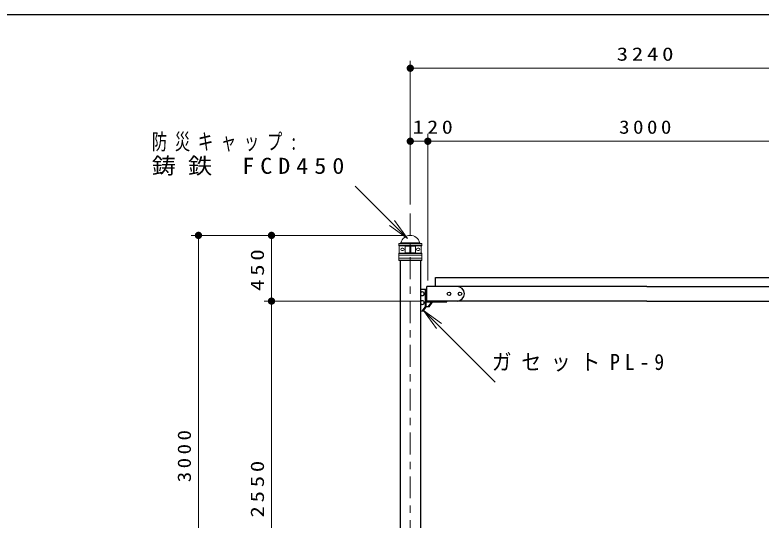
# Model space of a CAD drawing. Units: millimetres on the paper, scale 1:50. Extents: x -365 to 12, y -40 to 257.
# Drawn here: x -171 to -68.9, y 187.8 to 257 of the extents above; entities that cross this region are included whole.
import ezdxf

# ---------------------------------------------------------------- set-up
doc = ezdxf.new("R2010")
doc.units = ezdxf.units.MM
doc.linetypes.add('USER2', pattern=[6, 3, -1, 1, -1])
doc.layers.add('1_50', color=7, linetype='Continuous', lineweight=25)
doc.layers.add('99', color=7, linetype='Continuous', lineweight=13)
doc.styles.add('ＭＳ ゴシック', font='')
doc.styles.get('ＭＳ ゴシック').set_extended_font_data('MS Gothic')

# ---------------------------------------------------------------- blocks, each defined once
blk = doc.blocks.new('filled_dot')
at = {"color": 0, "linetype": 'Continuous', "lineweight": -2, "const_width": 1.25}
blk.add_lwpolyline([(-0.625, 0, 1), (0.625, 0, 1)], format="xyb", close=True, dxfattribs=at)
blk = doc.blocks.new('open_arrow')
at = {"color": 0, "linetype": 'Continuous', "lineweight": -2}
blk.add_lwpolyline([(7.5, 1.25), (0, 0), (7.5, -1.25)], dxfattribs=at)

msp = doc.modelspace()

# ---------------------------------------------------------------- linework, layer by layer
at = {"layer": '1_50', "lineweight": 13}
for p, q in [((-116.907, 231.028), (-116.907, 250.697)), ((-116.907, 249.697), (-52.107, 249.697)), ((-114.507, 220.606), (-114.507, 240.697)), ((-116.907, 239.697), (-110.463, 239.697)), ((-114.507, 239.697), (-54.507, 239.697)), ((-117.29, 226.372), (-124.474, 233.557)), ((-117.907, 226.804), (-146.907, 226.804)), ((-145.907, 166.804), (-145.907, 226.804)), ((-135.907, 217.804), (-135.907, 226.804)), ((-118.305, 225.686), (-118.187, 225.804)), ((-118.187, 225.804), (-115.627, 225.804)), ((-115.509, 225.686), (-115.627, 225.804)), ((-118.487, 225.666), (-118.467, 225.686)), ((-118.487, 225.666), (-118.487, 225.406)), ((-118.487, 225.666), (-115.327, 225.666)), ((-118.487, 225.406), (-115.327, 225.406)), ((-118.487, 225.406), (-118.467, 225.386)), ((-118.467, 225.686), (-115.347, 225.686)), ((-118.467, 225.386), (-117.645, 225.35)), ((-118.467, 225.386), (-115.347, 225.386)), ((-118.407, 225.382), (-118.407, 224.39)), ((-118.057, 225.036), (-117.917, 225.036)), ((-118.057, 224.736), (-117.917, 224.736)), ((-117.607, 225.348), (-116.977, 225.348)), ((-117.607, 225.31), (-117.607, 224.461)), ((-116.977, 225.346), (-116.977, 224.426)), ((-116.207, 225.348), (-116.837, 225.348)), ((-116.837, 225.346), (-116.837, 224.426)), ((-116.207, 225.31), (-116.207, 224.461)), ((-115.347, 225.386), (-116.168, 225.35)), ((-115.757, 225.036), (-115.897, 225.036)), ((-115.757, 224.736), (-115.897, 224.736)), ((-115.407, 225.382), (-115.407, 224.39)), ((-115.347, 225.686), (-115.327, 225.666)), ((-115.347, 225.386), (-115.327, 225.406)), ((-115.327, 225.666), (-115.327, 225.406)), ((-118.447, 224.386), (-118.487, 224.346)), ((-118.487, 224.346), (-115.327, 224.346)), ((-118.487, 224.346), (-118.487, 224.106)), ((-118.487, 224.106), (-115.327, 224.106)), ((-118.487, 224.106), (-118.467, 224.086)), ((-118.467, 224.086), (-115.347, 224.086)), ((-118.467, 224.086), (-118.467, 223.686)), ((-118.447, 224.386), (-117.645, 224.421)), ((-118.447, 224.386), (-115.367, 224.386)), ((-117.607, 224.422), (-116.977, 224.422)), ((-116.207, 224.422), (-116.837, 224.422)), ((-115.367, 224.386), (-116.168, 224.421)), ((-115.367, 224.386), (-115.327, 224.346)), ((-115.327, 224.106), (-115.347, 224.086)), ((-115.347, 224.086), (-115.347, 223.686)), ((-115.327, 224.346), (-115.327, 224.106)), ((-118.467, 223.686), (-118.487, 223.666)), ((-118.487, 223.666), (-115.327, 223.666)), ((-118.487, 223.666), (-118.487, 223.426)), ((-118.487, 223.426), (-115.327, 223.426)), ((-118.487, 223.426), (-118.447, 223.386)), ((-118.467, 223.686), (-115.347, 223.686)), ((-118.447, 223.386), (-115.367, 223.386)), ((-115.327, 223.426), (-115.367, 223.386)), ((-115.347, 223.686), (-115.327, 223.666)), ((-115.327, 223.666), (-115.327, 223.426)), ((-115.427, 217.804), (-136.907, 217.804)), ((-135.907, 166.804), (-135.907, 217.804)), ((-115.136, 216.404), (-115.509, 216.404)), ((-115.101, 216.51), (-105.3, 206.709))]:
    msp.add_line(p, q, dxfattribs=at)
at = {"layer": '1_50', "linetype": 'USER2', "lineweight": 13}
msp.add_line((-116.907, 166.804), (-116.907, 230.028), dxfattribs=at)
at = {"layer": '1_50', "color": 3}
for p, q in [((-118.305, 223.386), (-118.305, 166.804)), ((-115.509, 223.386), (-115.509, 166.804)), ((-113.447, 221.034), (-55.567, 221.034)), ((-113.447, 219.804), (-113.447, 221.034)), ((-110.507, 219.804), (-114.626, 219.804)), ((-114.626, 217.684), (-114.626, 219.804)), ((-84.507, 219.804), (-110.507, 219.804)), ((-84.507, 219.804), (-58.507, 219.804)), ((-114.626, 219.404), (-115.509, 219.404)), ((-114.839, 217.004), (-114.839, 219.404)), ((-114.712, 217.004), (-114.712, 219.404)), ((-110.507, 217.804), (-114.626, 217.804)), ((-114.626, 217.684), (-111.907, 217.684)), ((-114.443, 217.004), (-114.019, 217.604)), ((-114.316, 217.004), (-113.891, 217.604)), ((-114.019, 217.604), (-114.019, 217.684)), ((-113.891, 217.604), (-114.019, 217.604)), ((-113.891, 217.604), (-113.891, 217.684)), ((-111.907, 217.684), (-111.907, 217.804)), ((-84.507, 217.804), (-110.507, 217.804)), ((-84.507, 217.804), (-58.507, 217.804)), ((-115.263, 216.404), (-114.839, 217.004)), ((-115.136, 216.404), (-114.712, 217.004)), ((-114.316, 217.004), (-114.839, 217.004))]:
    msp.add_line(p, q, dxfattribs=at)
for centre in [(-111.607, 218.804), (-110.107, 218.804)]:
    msp.add_circle(centre, 0.24, dxfattribs=at)
at = {"layer": '1_50', "lineweight": 13}
for centre, radius, start, end in [((-116.907, 225.484), 1.319, 14.00253, 165.99746), ((-118.057, 224.886), 0.15, 90, 270), ((-117.917, 224.886), 0.15, 270, 90), ((-117.647, 225.31), 0.04, 0, 87.5), ((-117.017, 225.346), 0.04, 0, 90), ((-116.797, 225.346), 0.04, 90, 180), ((-116.167, 225.31), 0.04, 92.5, 180), ((-115.897, 224.886), 0.15, 90, 270), ((-115.757, 224.886), 0.15, 270, 90), ((-117.647, 224.461), 0.04, 272.5, 0), ((-117.017, 224.426), 0.04, 270, 0), ((-116.797, 224.426), 0.04, 180, 270), ((-116.167, 224.461), 0.04, 180, 267.5)]:
    msp.add_arc(centre, radius, start, end, dxfattribs=at)
at = {"layer": '1_50', "color": 3}
msp.add_arc((-110.507, 218.804), 1, 270, 90, dxfattribs=at)
for centre in [(-115.263, 218.804), (-115.263, 217.604)]:
    msp.add_ellipse(centre, major_axis=(0, 0.3), ratio=0.707107, dxfattribs=at)
at = {"layer": '99', "color": 20, "lineweight": 25}
msp.add_line((0, 257), (-365, 257), dxfattribs=at)

# ---------------------------------------------------------------- block references
at = {"layer": '1_50', "lineweight": 13, "xscale": 0.4, "yscale": 0.4}
for p in [(-116.907, 249.697), (-116.907, 239.697), (-114.507, 239.697)]:
    msp.add_blockref('filled_dot', p, dxfattribs=at)
for name, p, rotation in [('filled_dot', (-114.507, 239.697), 180), ('open_arrow', (-117.29, 226.372), 135), ('filled_dot', (-145.907, 226.804), 270), ('filled_dot', (-135.907, 226.804), 270), ('filled_dot', (-135.907, 217.804), 270), ('filled_dot', (-135.907, 217.804), 90), ('open_arrow', (-115.101, 216.51), 315)]:
    msp.add_blockref(name, p, dxfattribs=dict(at, rotation=rotation))

# ---------------------------------------------------------------- texts
at = {"layer": '1_50', "style": 'ＭＳ ゴシック'}
for s, insert, char_height, attachment_point in [('\\T1.33;\\W1.25;3240', (-84.507, 250.697), 1.833, 8), ('\\T1.33;\\W1.2;120', (-113.588, 240.697), 1.833, 8), ('\\T1.33;\\W1.15;3000', (-84.507, 240.697), 1.833, 8), ('\\T1.5;\\W0.7;防災キャップ:', (-152.289, 239.507), 2.199, 4), ('\\T1.5;\\W1.1;鋳鉄\\~FCD450', (-152.289, 236.207), 2.199, 4), ('\\T1.5;\\W0.9;ガセットPL-9', (-105.754, 209.359), 2.199, 4)]:
    msp.add_mtext(s, dxfattribs=dict(at, insert=insert, char_height=char_height, attachment_point=attachment_point))
at = {"layer": '1_50', "char_height": 1.833, "attachment_point": 8, "rotation": 90, "style": 'ＭＳ ゴシック'}
for s, insert in [('\\T1.33;\\W1.25;450', (-136.907, 222.304)), ('\\T1.33;\\W1.15;3000', (-146.907, 196.804)), ('\\T1.33;\\W1.25;2550', (-136.907, 192.304))]:
    msp.add_mtext(s, dxfattribs=dict(at, insert=insert))

doc.saveas('drawing.dxf')
